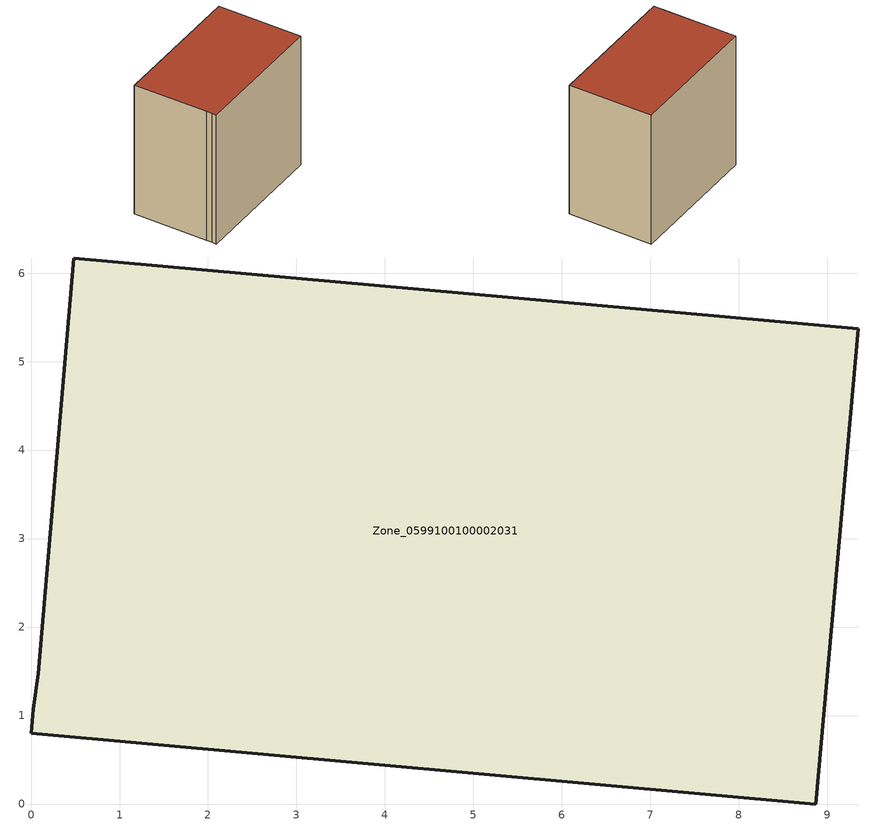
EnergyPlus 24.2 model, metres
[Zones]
Zone_0599100100002031
 floor ground (C_G): 0,0.8 0.02,1.07 0.08,1.47 0.48,6.17 9.35,5.37 8.87,0 z0
 wall outside (C_F): 0.48,6.17 0.08,1.47 0.02,1.07 0,0.8 8.87,0 9.35,5.37 0.48,6.17 z0:8.86
 roof outside (C_R): 0.02,1.07 0,0.8 8.87,0 9.35,5.37 0.48,6.17 0.08,1.47 z8.86
[BUILDING]
Pand.0599100100002031: North Axis=0; Terrain=City; Loads Convergence Tolerance Value=0.04; Temperature Convergence Tolerance Value=0.4; Solar Distribution=FullExterior; Maximum Number of Warmup Days=25; Minimum Number of Warmup Days=1
[Site:Location]
Rotterdam.The.Hague.AP_ZH_NLD Design_Conditions: Latitude=51.96; Longitude=4.45; Time Zone=1; Elevation=-4.5
[SITE:GROUNDTEMPERATURE:BUILDINGSURFACE]
18, 18, 18, 18, 18, 18, 18, 18, 18, 18, 18, 18
[MATERIAL] Thermal Absorptance=0.9; Solar Absorptance=0.7; Visible Absorptance=0.7
Name | Roughness | Thickness | Conductivity | Density | Specific Heat
G.TI.2006-2014 | MediumSmooth | 0.15 | 0.06 | 540 | 1210
F.TI.2006-2014 | Rough | 0.3 | 0.12 | 1920 | 840
R.TI.2006-2014 | MediumRough | 0.2 | 0.08 | 1500 | 1000
[CONSTRUCTION]
C_G: G.TI.2006-2014
C_F: F.TI.2006-2014
C_R: R.TI.2006-2014
[ZONE]
Zone_0599100100002031: Type=1; Multiplier=1; Ceiling Height=Autocalculate; Volume=Autocalculate; Floor Area=autocalculate; Part of Total Floor Area=Yes
[ZONEINFILTRATION:DESIGNFLOWRATE]
Infil_Zone_0599100100002031: Zone or ZoneList or Space or SpaceList=Zone_0599100100002031; Schedule=AlwaysOn; Design Flow Rate Calculation Method=Flow/Area; Flow Rate per Floor Area=0.0015; Constant Term Coefficient=1; Temperature Term Coefficient=0; Velocity Term Coefficient=0; Velocity Squared Term Coefficient=0
[HVACTEMPLATE:ZONE:IDEALLOADSAIRSYSTEM]
Zone_0599100100002031: Maximum Heating Supply Air Temperature=50; Minimum Cooling Supply Air Temperature=13; Maximum Heating Supply Air Humidity Ratio=0.0156; Minimum Cooling Supply Air Humidity Ratio=0.0077; Heating Limit=NoLimit; Cooling Limit=NoLimit; Dehumidification Control Type=ConstantSensibleHeatRatio; Cooling Sensible Heat Ratio=0.7; Dehumidification Setpoint=60; Humidification Control Type=None; Humidification Setpoint=30; Outdoor Air Method=None; Outdoor Air Flow Rate per Person=0.00944; Outdoor Air Flow Rate per Zone Floor Area=0; Outdoor Air Flow Rate per Zone=0; Demand Controlled Ventilation Type=None; Outdoor Air Economizer Type=NoEconomizer; Heat Recovery Type=None; Sensible Heat Recovery Effectiveness=0.7; Latent Heat Recovery Effectiveness=0.65
[ZONECONTROL:THERMOSTAT]
ThermostatControl_Zone_0599100100002031: Zone or ZoneList=Zone_0599100100002031; Control Type Schedule=DualSetpointControlType; Control 1=Thermostat_Zone_0599100100002031; Temperature Difference Between Cutout And Setpoint=0
[THERMOSTATSETPOINT:DUALSETPOINT]
Thermostat_Zone_0599100100002031: Heating Setpoint Temperature Schedule=HeatingSetpoint_Zone_0599100100002031; Cooling Setpoint Temperature Schedule=CoolingSetpoint_Zone_0599100100002031
[SCHEDULE:COMPACT]
HeatingSetpoint_Zone_0599100100002031: Through: 12/31, For: AllDays, Until: 24:00, 21
CoolingSetpoint_Zone_0599100100002031: Through: 12/31, For: AllDays, Until: 24:00, 24
DualSetpointControlType: Through: 12/31, For: AllDays, Until: 24:00, 4
AlwaysOn: Through: 12/31, For: AllDays, Until: 24:00, 1
